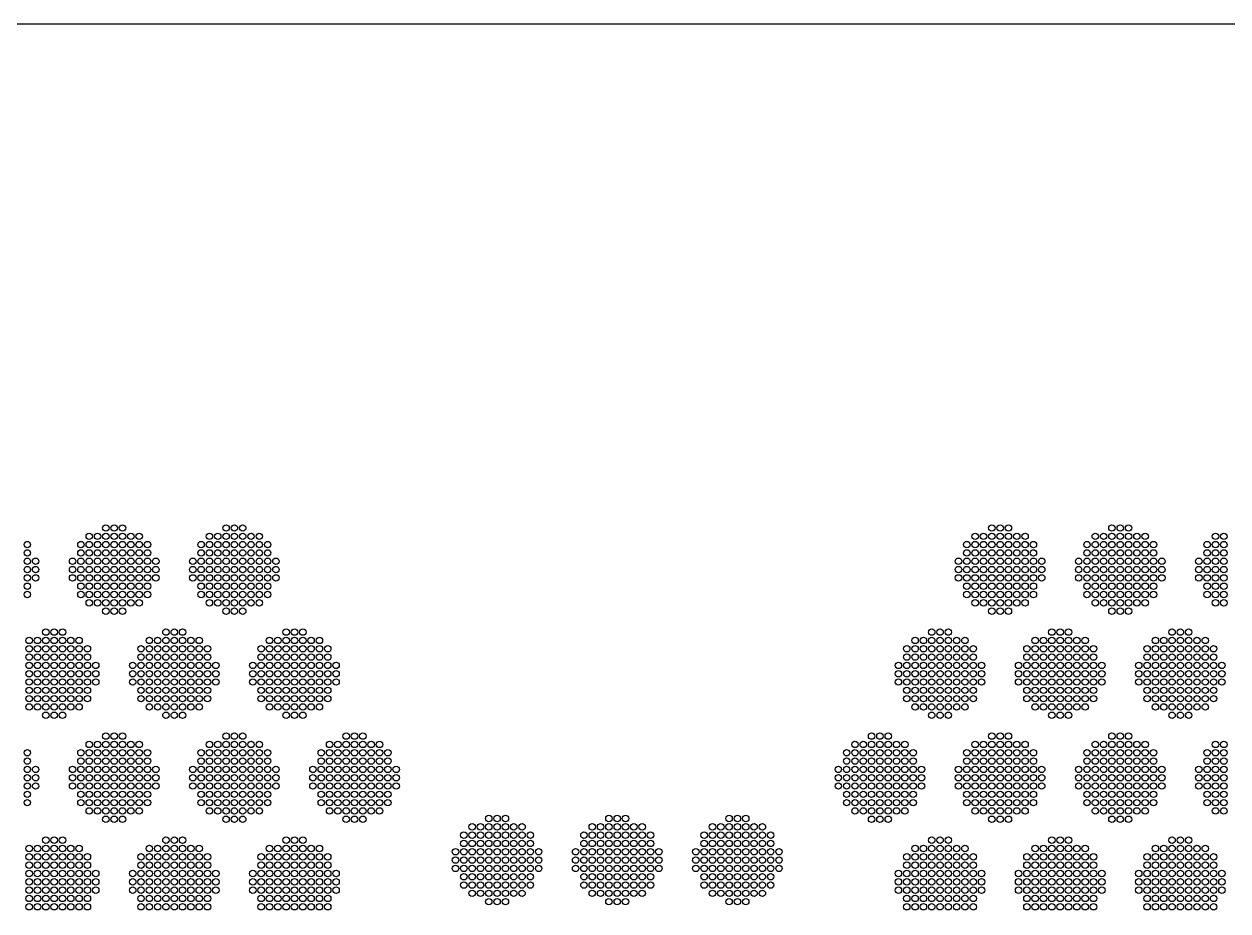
# Model space of a CAD drawing. Extents: x -49 to 54, y -38 to 38.
# Drawn here: x -36.35 to -23.32, y 28.41 to 38 of the extents above; entities that cross this region are included whole.
import ezdxf

# ---------------------------------------------------------------- set-up
doc = ezdxf.new("R2010")
doc.units = 0
doc.layers.add('LOWER_ELECTRODE', color=1, linetype='CONTINUOUS')
doc.layers.add('OUTLINE', color=7, linetype='CONTINUOUS')

msp = doc.modelspace()

# ---------------------------------------------------------------- linework, layer by layer
at = {"layer": 'LOWER_ELECTRODE'}
for centre in [(-35.462, 32.549), (-35.372, 32.549), (-35.282, 32.549), (-34.162, 32.549), (-34.072, 32.549), (-33.982, 32.549), (-25.878, 32.549), (-25.788, 32.549), (-25.698, 32.549), (-24.578, 32.549), (-24.488, 32.549), (-24.398, 32.549), (-35.642, 32.459), (-35.552, 32.459), (-35.462, 32.459), (-35.372, 32.459), (-35.282, 32.459), (-35.192, 32.459), (-35.102, 32.459), (-34.342, 32.459), (-34.252, 32.459), (-34.162, 32.459), (-34.072, 32.459), (-33.982, 32.459), (-33.892, 32.459), (-33.802, 32.459), (-26.058, 32.459), (-25.968, 32.459), (-25.878, 32.459), (-25.788, 32.459), (-25.698, 32.459), (-25.608, 32.459), (-25.518, 32.459), (-24.758, 32.459), (-24.668, 32.459), (-24.578, 32.459), (-24.488, 32.459), (-24.398, 32.459), (-24.308, 32.459), (-24.218, 32.459), (-23.458, 32.459), (-23.368, 32.459), (-36.312, 32.369), (-36.312, 32.279), (-35.732, 32.369), (-35.732, 32.279), (-35.642, 32.369), (-35.642, 32.279), (-35.552, 32.369), (-35.552, 32.279), (-35.462, 32.369), (-35.462, 32.279), (-35.372, 32.369), (-35.372, 32.279), (-35.282, 32.369), (-35.282, 32.279), (-35.192, 32.369), (-35.192, 32.279), (-35.102, 32.369), (-35.102, 32.279), (-35.012, 32.369), (-35.012, 32.279), (-34.432, 32.369), (-34.432, 32.279), (-34.342, 32.369), (-34.342, 32.279), (-34.252, 32.369), (-34.252, 32.279), (-34.162, 32.369), (-34.162, 32.279), (-34.072, 32.369), (-34.072, 32.279), (-33.982, 32.369), (-33.982, 32.279), (-33.892, 32.369), (-33.892, 32.279), (-33.802, 32.369), (-33.802, 32.279), (-33.712, 32.369), (-33.712, 32.279), (-26.148, 32.369), (-26.148, 32.279), (-26.058, 32.369), (-26.058, 32.279), (-25.968, 32.369), (-25.968, 32.279), (-25.878, 32.369), (-25.878, 32.279), (-25.788, 32.369), (-25.788, 32.279), (-25.698, 32.369), (-25.698, 32.279), (-25.608, 32.369), (-25.608, 32.279), (-25.518, 32.369), (-25.518, 32.279), (-25.428, 32.369), (-25.428, 32.279), (-24.848, 32.369), (-24.848, 32.279), (-24.758, 32.369), (-24.758, 32.279), (-24.668, 32.369), (-24.668, 32.279), (-24.578, 32.369), (-24.578, 32.279), (-24.488, 32.369), (-24.488, 32.279), (-24.398, 32.369), (-24.398, 32.279), (-24.308, 32.369), (-24.308, 32.279), (-24.218, 32.369), (-24.218, 32.279), (-24.128, 32.369), (-24.128, 32.279), (-23.548, 32.369), (-23.548, 32.279), (-23.458, 32.369), (-23.458, 32.279), (-23.368, 32.369), (-23.368, 32.279), (-36.312, 32.189), (-36.222, 32.189), (-35.822, 32.189), (-35.732, 32.189), (-35.642, 32.189), (-35.552, 32.189), (-35.462, 32.189), (-35.372, 32.189), (-35.282, 32.189), (-35.192, 32.189), (-35.102, 32.189), (-35.012, 32.189), (-34.922, 32.189), (-34.522, 32.189), (-34.432, 32.189), (-34.342, 32.189), (-34.252, 32.189), (-34.162, 32.189), (-34.072, 32.189), (-33.982, 32.189), (-33.892, 32.189), (-33.802, 32.189), (-33.712, 32.189), (-33.622, 32.189), (-26.238, 32.189), (-26.148, 32.189), (-26.058, 32.189), (-25.968, 32.189), (-25.878, 32.189), (-25.788, 32.189), (-25.698, 32.189), (-25.608, 32.189), (-25.518, 32.189), (-25.428, 32.189), (-25.338, 32.189), (-24.938, 32.189), (-24.848, 32.189), (-24.758, 32.189), (-24.668, 32.189), (-24.578, 32.189), (-24.488, 32.189), (-24.398, 32.189), (-24.308, 32.189), (-24.218, 32.189), (-24.128, 32.189), (-24.038, 32.189), (-23.638, 32.189), (-23.548, 32.189), (-23.458, 32.189), (-23.368, 32.189), (-36.312, 32.099), (-36.312, 32.009), (-36.222, 32.099), (-36.222, 32.009), (-35.822, 32.099), (-35.822, 32.009), (-35.732, 32.099), (-35.732, 32.009), (-35.642, 32.099), (-35.642, 32.009), (-35.552, 32.099), (-35.552, 32.009), (-35.462, 32.099), (-35.462, 32.009), (-35.372, 32.099), (-35.372, 32.009), (-35.282, 32.099), (-35.282, 32.009), (-35.192, 32.099), (-35.192, 32.009), (-35.102, 32.099), (-35.102, 32.009), (-35.012, 32.099), (-35.012, 32.009), (-34.922, 32.099), (-34.922, 32.009), (-34.522, 32.099), (-34.522, 32.009), (-34.432, 32.099), (-34.432, 32.009), (-34.342, 32.099), (-34.342, 32.009), (-34.252, 32.099), (-34.252, 32.009), (-34.162, 32.099), (-34.162, 32.009), (-34.072, 32.099), (-34.072, 32.009), (-33.982, 32.099), (-33.982, 32.009), (-33.892, 32.099), (-33.892, 32.009), (-33.802, 32.099), (-33.802, 32.009), (-33.712, 32.099), (-33.712, 32.009), (-33.622, 32.099), (-33.622, 32.009), (-26.238, 32.099), (-26.238, 32.009), (-26.148, 32.099), (-26.148, 32.009), (-26.058, 32.099), (-26.058, 32.009), (-25.968, 32.099), (-25.968, 32.009), (-25.878, 32.099), (-25.878, 32.009), (-25.788, 32.099), (-25.788, 32.009), (-25.698, 32.099), (-25.698, 32.009), (-25.608, 32.099), (-25.608, 32.009), (-25.518, 32.099), (-25.518, 32.009), (-25.428, 32.099), (-25.428, 32.009), (-25.338, 32.099), (-25.338, 32.009), (-24.938, 32.099), (-24.938, 32.009), (-24.848, 32.099), (-24.848, 32.009), (-24.758, 32.099), (-24.758, 32.009), (-24.668, 32.099), (-24.668, 32.009), (-24.578, 32.099), (-24.578, 32.009), (-24.488, 32.099), (-24.488, 32.009), (-24.398, 32.099), (-24.398, 32.009), (-24.308, 32.099), (-24.308, 32.009), (-24.218, 32.099), (-24.218, 32.009), (-24.128, 32.099), (-24.128, 32.009), (-24.038, 32.099), (-24.038, 32.009), (-23.638, 32.099), (-23.638, 32.009), (-23.548, 32.099), (-23.548, 32.009), (-23.458, 32.099), (-23.458, 32.009), (-23.368, 32.099), (-23.368, 32.009), (-36.312, 31.919), (-35.732, 31.919), (-35.642, 31.919), (-35.552, 31.919), (-35.462, 31.919), (-35.372, 31.919), (-35.282, 31.919), (-35.192, 31.919), (-35.102, 31.919), (-35.012, 31.919), (-34.432, 31.919), (-34.342, 31.919), (-34.252, 31.919), (-34.162, 31.919), (-34.072, 31.919), (-33.982, 31.919), (-33.892, 31.919), (-33.802, 31.919), (-33.712, 31.919), (-26.148, 31.919), (-26.058, 31.919), (-25.968, 31.919), (-25.878, 31.919), (-25.788, 31.919), (-25.698, 31.919), (-25.608, 31.919), (-25.518, 31.919), (-25.428, 31.919), (-24.848, 31.919), (-24.758, 31.919), (-24.668, 31.919), (-24.578, 31.919), (-24.488, 31.919), (-24.398, 31.919), (-24.308, 31.919), (-24.218, 31.919), (-24.128, 31.919), (-23.548, 31.919), (-23.458, 31.919), (-23.368, 31.919), (-36.312, 31.829), (-35.732, 31.829), (-35.642, 31.829), (-35.552, 31.829), (-35.462, 31.829), (-35.372, 31.829), (-35.282, 31.829), (-35.192, 31.829), (-35.102, 31.829), (-35.012, 31.829), (-34.432, 31.829), (-34.342, 31.829), (-34.252, 31.829), (-34.162, 31.829), (-34.072, 31.829), (-33.982, 31.829), (-33.892, 31.829), (-33.802, 31.829), (-33.712, 31.829), (-26.148, 31.829), (-26.058, 31.829), (-25.968, 31.829), (-25.878, 31.829), (-25.788, 31.829), (-25.698, 31.829), (-25.608, 31.829), (-25.518, 31.829), (-25.428, 31.829), (-24.848, 31.829), (-24.758, 31.829), (-24.668, 31.829), (-24.578, 31.829), (-24.488, 31.829), (-24.398, 31.829), (-24.308, 31.829), (-24.218, 31.829), (-24.128, 31.829), (-23.548, 31.829), (-23.458, 31.829), (-23.368, 31.829), (-35.642, 31.739), (-35.552, 31.739), (-35.462, 31.739), (-35.462, 31.649), (-35.372, 31.739), (-35.372, 31.649), (-35.282, 31.739), (-35.282, 31.649), (-35.192, 31.739), (-35.102, 31.739), (-34.342, 31.739), (-34.252, 31.739), (-34.162, 31.739), (-34.162, 31.649), (-34.072, 31.739), (-34.072, 31.649), (-33.982, 31.739), (-33.982, 31.649), (-33.892, 31.739), (-33.802, 31.739), (-26.058, 31.739), (-25.968, 31.739), (-25.878, 31.739), (-25.878, 31.649), (-25.788, 31.739), (-25.788, 31.649), (-25.698, 31.739), (-25.698, 31.649), (-25.608, 31.739), (-25.518, 31.739), (-24.758, 31.739), (-24.668, 31.739), (-24.578, 31.739), (-24.578, 31.649), (-24.488, 31.739), (-24.488, 31.649), (-24.398, 31.739), (-24.398, 31.649), (-24.308, 31.739), (-24.218, 31.739), (-23.458, 31.739), (-23.368, 31.739), (-36.112, 31.423), (-36.022, 31.423), (-35.932, 31.423), (-34.812, 31.423), (-34.722, 31.423), (-34.632, 31.423), (-33.512, 31.423), (-33.422, 31.423), (-33.332, 31.423), (-26.528, 31.423), (-26.438, 31.423), (-26.348, 31.423), (-25.228, 31.423), (-25.138, 31.423), (-25.048, 31.423), (-23.928, 31.423), (-23.838, 31.423), (-23.748, 31.423), (-36.292, 31.333), (-36.292, 31.243), (-36.202, 31.333), (-36.202, 31.243), (-36.112, 31.333), (-36.112, 31.243), (-36.022, 31.333), (-36.022, 31.243), (-35.932, 31.333), (-35.932, 31.243), (-35.842, 31.333), (-35.842, 31.243), (-35.752, 31.333), (-35.752, 31.243), (-35.662, 31.243), (-35.082, 31.243), (-34.992, 31.333), (-34.992, 31.243), (-34.902, 31.333), (-34.902, 31.243), (-34.812, 31.333), (-34.812, 31.243), (-34.722, 31.333), (-34.722, 31.243), (-34.632, 31.333), (-34.632, 31.243), (-34.542, 31.333), (-34.542, 31.243), (-34.452, 31.333), (-34.452, 31.243), (-34.362, 31.243), (-33.782, 31.243), (-33.692, 31.333), (-33.692, 31.243), (-33.602, 31.333), (-33.602, 31.243), (-33.512, 31.333), (-33.512, 31.243), (-33.422, 31.333), (-33.422, 31.243), (-33.332, 31.333), (-33.332, 31.243), (-33.242, 31.333), (-33.242, 31.243), (-33.152, 31.333), (-33.152, 31.243), (-33.062, 31.243), (-26.798, 31.243), (-26.708, 31.333), (-26.708, 31.243), (-26.618, 31.333), (-26.618, 31.243), (-26.528, 31.333), (-26.528, 31.243), (-26.438, 31.333), (-26.438, 31.243), (-26.348, 31.333), (-26.348, 31.243), (-26.258, 31.333), (-26.258, 31.243), (-26.168, 31.333), (-26.168, 31.243), (-26.078, 31.243), (-25.498, 31.243), (-25.408, 31.333), (-25.408, 31.243), (-25.318, 31.333), (-25.318, 31.243), (-25.228, 31.333), (-25.228, 31.243), (-25.138, 31.333), (-25.138, 31.243), (-25.048, 31.333), (-25.048, 31.243), (-24.958, 31.333), (-24.958, 31.243), (-24.868, 31.333), (-24.868, 31.243), (-24.778, 31.243), (-24.198, 31.243), (-24.108, 31.333), (-24.108, 31.243), (-24.018, 31.333), (-24.018, 31.243), (-23.928, 31.333), (-23.928, 31.243), (-23.838, 31.333), (-23.838, 31.243), (-23.748, 31.333), (-23.748, 31.243), (-23.658, 31.333), (-23.658, 31.243), (-23.568, 31.333), (-23.568, 31.243), (-23.478, 31.243), (-36.292, 31.153), (-36.202, 31.153), (-36.112, 31.153), (-36.022, 31.153), (-35.932, 31.153), (-35.842, 31.153), (-35.752, 31.153), (-35.662, 31.153), (-35.082, 31.153), (-34.992, 31.153), (-34.902, 31.153), (-34.812, 31.153), (-34.722, 31.153), (-34.632, 31.153), (-34.542, 31.153), (-34.452, 31.153), (-34.362, 31.153), (-33.782, 31.153), (-33.692, 31.153), (-33.602, 31.153), (-33.512, 31.153), (-33.422, 31.153), (-33.332, 31.153), (-33.242, 31.153), (-33.152, 31.153), (-33.062, 31.153), (-26.798, 31.153), (-26.708, 31.153), (-26.618, 31.153), (-26.528, 31.153), (-26.438, 31.153), (-26.348, 31.153), (-26.258, 31.153), (-26.168, 31.153), (-26.078, 31.153), (-25.498, 31.153), (-25.408, 31.153), (-25.318, 31.153), (-25.228, 31.153), (-25.138, 31.153), (-25.048, 31.153), (-24.958, 31.153), (-24.868, 31.153), (-24.778, 31.153), (-24.198, 31.153), (-24.108, 31.153), (-24.018, 31.153), (-23.928, 31.153), (-23.838, 31.153), (-23.748, 31.153), (-23.658, 31.153), (-23.568, 31.153), (-23.478, 31.153), (-36.292, 31.063), (-36.292, 30.973), (-36.202, 31.063), (-36.202, 30.973), (-36.112, 31.063), (-36.112, 30.973), (-36.022, 31.063), (-36.022, 30.973), (-35.932, 31.063), (-35.932, 30.973), (-35.842, 31.063), (-35.842, 30.973), (-35.752, 31.063), (-35.752, 30.973), (-35.662, 31.063), (-35.662, 30.973), (-35.572, 31.063), (-35.572, 30.973), (-35.172, 31.063), (-35.172, 30.973), (-35.082, 31.063), (-35.082, 30.973), (-34.992, 31.063), (-34.992, 30.973), (-34.902, 31.063), (-34.902, 30.973), (-34.812, 31.063), (-34.812, 30.973), (-34.722, 31.063), (-34.722, 30.973), (-34.632, 31.063), (-34.632, 30.973), (-34.542, 31.063), (-34.542, 30.973), (-34.452, 31.063), (-34.452, 30.973), (-34.362, 31.063), (-34.362, 30.973), (-34.272, 31.063), (-34.272, 30.973), (-33.872, 31.063), (-33.872, 30.973), (-33.782, 31.063), (-33.782, 30.973), (-33.692, 31.063), (-33.692, 30.973), (-33.602, 31.063), (-33.602, 30.973), (-33.512, 31.063), (-33.512, 30.973), (-33.422, 31.063), (-33.422, 30.973), (-33.332, 31.063), (-33.332, 30.973), (-33.242, 31.063), (-33.242, 30.973), (-33.152, 31.063), (-33.152, 30.973), (-33.062, 31.063), (-33.062, 30.973), (-32.972, 31.063), (-32.972, 30.973), (-26.888, 31.063), (-26.888, 30.973), (-26.798, 31.063), (-26.798, 30.973), (-26.708, 31.063), (-26.708, 30.973), (-26.618, 31.063), (-26.618, 30.973), (-26.528, 31.063), (-26.528, 30.973), (-26.438, 31.063), (-26.438, 30.973), (-26.348, 31.063), (-26.348, 30.973), (-26.258, 31.063), (-26.258, 30.973), (-26.168, 31.063), (-26.168, 30.973), (-26.078, 31.063), (-26.078, 30.973), (-25.988, 31.063), (-25.988, 30.973), (-25.588, 31.063), (-25.588, 30.973), (-25.498, 31.063), (-25.498, 30.973), (-25.408, 31.063), (-25.408, 30.973), (-25.318, 31.063), (-25.318, 30.973), (-25.228, 31.063), (-25.228, 30.973), (-25.138, 31.063), (-25.138, 30.973), (-25.048, 31.063), (-25.048, 30.973), (-24.958, 31.063), (-24.958, 30.973), (-24.868, 31.063), (-24.868, 30.973), (-24.778, 31.063), (-24.778, 30.973), (-24.688, 31.063), (-24.688, 30.973), (-24.288, 31.063), (-24.288, 30.973), (-24.198, 31.063), (-24.198, 30.973), (-24.108, 31.063), (-24.108, 30.973), (-24.018, 31.063), (-24.018, 30.973), (-23.928, 31.063), (-23.928, 30.973), (-23.838, 31.063), (-23.838, 30.973), (-23.748, 31.063), (-23.748, 30.973), (-23.658, 31.063), (-23.658, 30.973), (-23.568, 31.063), (-23.568, 30.973), (-23.478, 31.063), (-23.478, 30.973), (-23.388, 31.063), (-23.388, 30.973), (-36.292, 30.883), (-36.202, 30.883), (-36.112, 30.883), (-36.022, 30.883), (-35.932, 30.883), (-35.842, 30.883), (-35.752, 30.883), (-35.662, 30.883), (-35.572, 30.883), (-35.172, 30.883), (-35.082, 30.883), (-34.992, 30.883), (-34.902, 30.883), (-34.812, 30.883), (-34.722, 30.883), (-34.632, 30.883), (-34.542, 30.883), (-34.452, 30.883), (-34.362, 30.883), (-34.272, 30.883), (-33.872, 30.883), (-33.782, 30.883), (-33.692, 30.883), (-33.602, 30.883), (-33.512, 30.883), (-33.422, 30.883), (-33.332, 30.883), (-33.242, 30.883), (-33.152, 30.883), (-33.062, 30.883), (-32.972, 30.883), (-26.888, 30.883), (-26.798, 30.883), (-26.708, 30.883), (-26.618, 30.883), (-26.528, 30.883), (-26.438, 30.883), (-26.348, 30.883), (-26.258, 30.883), (-26.168, 30.883), (-26.078, 30.883), (-25.988, 30.883), (-25.588, 30.883), (-25.498, 30.883), (-25.408, 30.883), (-25.318, 30.883), (-25.228, 30.883), (-25.138, 30.883), (-25.048, 30.883), (-24.958, 30.883), (-24.868, 30.883), (-24.778, 30.883), (-24.688, 30.883), (-24.288, 30.883), (-24.198, 30.883), (-24.108, 30.883), (-24.018, 30.883), (-23.928, 30.883), (-23.838, 30.883), (-23.748, 30.883), (-23.658, 30.883), (-23.568, 30.883), (-23.478, 30.883), (-23.388, 30.883), (-36.292, 30.793), (-36.292, 30.703), (-36.202, 30.793), (-36.202, 30.703), (-36.112, 30.793), (-36.112, 30.703), (-36.022, 30.793), (-36.022, 30.703), (-35.932, 30.793), (-35.932, 30.703), (-35.842, 30.793), (-35.842, 30.703), (-35.752, 30.793), (-35.752, 30.703), (-35.662, 30.793), (-35.662, 30.703), (-35.082, 30.793), (-35.082, 30.703), (-34.992, 30.793), (-34.992, 30.703), (-34.902, 30.793), (-34.902, 30.703), (-34.812, 30.793), (-34.812, 30.703), (-34.722, 30.793), (-34.722, 30.703), (-34.632, 30.793), (-34.632, 30.703), (-34.542, 30.793), (-34.542, 30.703), (-34.452, 30.793), (-34.452, 30.703), (-34.362, 30.793), (-34.362, 30.703), (-33.782, 30.793), (-33.782, 30.703), (-33.692, 30.793), (-33.692, 30.703), (-33.602, 30.793), (-33.602, 30.703), (-33.512, 30.793), (-33.512, 30.703), (-33.422, 30.793), (-33.422, 30.703), (-33.332, 30.793), (-33.332, 30.703), (-33.242, 30.793), (-33.242, 30.703), (-33.152, 30.793), (-33.152, 30.703), (-33.062, 30.793), (-33.062, 30.703), (-26.798, 30.793), (-26.798, 30.703), (-26.708, 30.793), (-26.708, 30.703), (-26.618, 30.793), (-26.618, 30.703), (-26.528, 30.793), (-26.528, 30.703), (-26.438, 30.793), (-26.438, 30.703), (-26.348, 30.793), (-26.348, 30.703), (-26.258, 30.793), (-26.258, 30.703), (-26.168, 30.793), (-26.168, 30.703), (-26.078, 30.793), (-26.078, 30.703), (-25.498, 30.793), (-25.498, 30.703), (-25.408, 30.793), (-25.408, 30.703), (-25.318, 30.793), (-25.318, 30.703), (-25.228, 30.793), (-25.228, 30.703), (-25.138, 30.793), (-25.138, 30.703), (-25.048, 30.793), (-25.048, 30.703), (-24.958, 30.793), (-24.958, 30.703), (-24.868, 30.793), (-24.868, 30.703), (-24.778, 30.793), (-24.778, 30.703), (-24.198, 30.793), (-24.198, 30.703), (-24.108, 30.793), (-24.108, 30.703), (-24.018, 30.793), (-24.018, 30.703), (-23.928, 30.793), (-23.928, 30.703), (-23.838, 30.793), (-23.838, 30.703), (-23.748, 30.793), (-23.748, 30.703), (-23.658, 30.793), (-23.658, 30.703), (-23.568, 30.793), (-23.568, 30.703), (-23.478, 30.793), (-23.478, 30.703), (-36.292, 30.613), (-36.202, 30.613), (-36.112, 30.613), (-36.022, 30.613), (-35.932, 30.613), (-35.842, 30.613), (-35.752, 30.613), (-34.992, 30.613), (-34.902, 30.613), (-34.812, 30.613), (-34.722, 30.613), (-34.632, 30.613), (-34.542, 30.613), (-34.452, 30.613), (-33.692, 30.613), (-33.602, 30.613), (-33.512, 30.613), (-33.422, 30.613), (-33.332, 30.613), (-33.242, 30.613), (-33.152, 30.613), (-26.708, 30.613), (-26.618, 30.613), (-26.528, 30.613), (-26.438, 30.613), (-26.348, 30.613), (-26.258, 30.613), (-26.168, 30.613), (-25.408, 30.613), (-25.318, 30.613), (-25.228, 30.613), (-25.138, 30.613), (-25.048, 30.613), (-24.958, 30.613), (-24.868, 30.613), (-24.108, 30.613), (-24.018, 30.613), (-23.928, 30.613), (-23.838, 30.613), (-23.748, 30.613), (-23.658, 30.613), (-23.568, 30.613), (-36.112, 30.523), (-36.022, 30.523), (-35.932, 30.523), (-34.812, 30.523), (-34.722, 30.523), (-34.632, 30.523), (-33.512, 30.523), (-33.422, 30.523), (-33.332, 30.523), (-26.528, 30.523), (-26.438, 30.523), (-26.348, 30.523), (-25.228, 30.523), (-25.138, 30.523), (-25.048, 30.523), (-23.928, 30.523), (-23.838, 30.523), (-23.748, 30.523), (-35.642, 30.208), (-35.552, 30.208), (-35.462, 30.298), (-35.462, 30.208), (-35.372, 30.298), (-35.372, 30.208), (-35.282, 30.298), (-35.282, 30.208), (-35.192, 30.208), (-35.102, 30.208), (-34.342, 30.208), (-34.252, 30.208), (-34.162, 30.298), (-34.162, 30.208), (-34.072, 30.298), (-34.072, 30.208), (-33.982, 30.298), (-33.982, 30.208), (-33.892, 30.208), (-33.802, 30.208), (-33.042, 30.208), (-32.952, 30.208), (-32.862, 30.298), (-32.862, 30.208), (-32.772, 30.298), (-32.772, 30.208), (-32.682, 30.298), (-32.682, 30.208), (-32.592, 30.208), (-32.502, 30.208), (-27.358, 30.208), (-27.268, 30.208), (-27.178, 30.298), (-27.178, 30.208), (-27.088, 30.298), (-27.088, 30.208), (-26.998, 30.298), (-26.998, 30.208), (-26.908, 30.208), (-26.818, 30.208), (-26.058, 30.208), (-25.968, 30.208), (-25.878, 30.298), (-25.878, 30.208), (-25.788, 30.298), (-25.788, 30.208), (-25.698, 30.298), (-25.698, 30.208), (-25.608, 30.208), (-25.518, 30.208), (-24.758, 30.208), (-24.668, 30.208), (-24.578, 30.298), (-24.578, 30.208), (-24.488, 30.298), (-24.488, 30.208), (-24.398, 30.298), (-24.398, 30.208), (-24.308, 30.208), (-24.218, 30.208), (-23.458, 30.208), (-23.368, 30.208), (-36.312, 30.118), (-35.732, 30.118), (-35.642, 30.118), (-35.552, 30.118), (-35.462, 30.118), (-35.372, 30.118), (-35.282, 30.118), (-35.192, 30.118), (-35.102, 30.118), (-35.012, 30.118), (-34.432, 30.118), (-34.342, 30.118), (-34.252, 30.118), (-34.162, 30.118), (-34.072, 30.118), (-33.982, 30.118), (-33.892, 30.118), (-33.802, 30.118), (-33.712, 30.118), (-33.132, 30.118), (-33.042, 30.118), (-32.952, 30.118), (-32.862, 30.118), (-32.772, 30.118), (-32.682, 30.118), (-32.592, 30.118), (-32.502, 30.118), (-32.412, 30.118), (-27.448, 30.118), (-27.358, 30.118), (-27.268, 30.118), (-27.178, 30.118), (-27.088, 30.118), (-26.998, 30.118), (-26.908, 30.118), (-26.818, 30.118), (-26.728, 30.118), (-26.148, 30.118), (-26.058, 30.118), (-25.968, 30.118), (-25.878, 30.118), (-25.788, 30.118), (-25.698, 30.118), (-25.608, 30.118), (-25.518, 30.118), (-25.428, 30.118), (-24.848, 30.118), (-24.758, 30.118), (-24.668, 30.118), (-24.578, 30.118), (-24.488, 30.118), (-24.398, 30.118), (-24.308, 30.118), (-24.218, 30.118), (-24.128, 30.118), (-23.548, 30.118), (-23.458, 30.118), (-23.368, 30.118), (-36.312, 30.028), (-36.312, 29.938), (-36.222, 29.938), (-35.822, 29.938), (-35.732, 30.028), (-35.732, 29.938), (-35.642, 30.028), (-35.642, 29.938), (-35.552, 30.028), (-35.552, 29.938), (-35.462, 30.028), (-35.462, 29.938), (-35.372, 30.028), (-35.372, 29.938), (-35.282, 30.028), (-35.282, 29.938), (-35.192, 30.028), (-35.192, 29.938), (-35.102, 30.028), (-35.102, 29.938), (-35.012, 30.028), (-35.012, 29.938), (-34.922, 29.938), (-34.522, 29.938), (-34.432, 30.028), (-34.432, 29.938), (-34.342, 30.028), (-34.342, 29.938), (-34.252, 30.028), (-34.252, 29.938), (-34.162, 30.028), (-34.162, 29.938), (-34.072, 30.028), (-34.072, 29.938), (-33.982, 30.028), (-33.982, 29.938), (-33.892, 30.028), (-33.892, 29.938), (-33.802, 30.028), (-33.802, 29.938), (-33.712, 30.028), (-33.712, 29.938), (-33.622, 29.938), (-33.222, 29.938), (-33.132, 30.028), (-33.132, 29.938), (-33.042, 30.028), (-33.042, 29.938), (-32.952, 30.028), (-32.952, 29.938), (-32.862, 30.028), (-32.862, 29.938), (-32.772, 30.028), (-32.772, 29.938), (-32.682, 30.028), (-32.682, 29.938), (-32.592, 30.028), (-32.592, 29.938), (-32.502, 30.028), (-32.502, 29.938), (-32.412, 30.028), (-32.412, 29.938), (-32.322, 29.938), (-27.538, 29.938), (-27.448, 30.028), (-27.448, 29.938), (-27.358, 30.028), (-27.358, 29.938), (-27.268, 30.028), (-27.268, 29.938), (-27.178, 30.028), (-27.178, 29.938), (-27.088, 30.028), (-27.088, 29.938), (-26.998, 30.028), (-26.998, 29.938), (-26.908, 30.028), (-26.908, 29.938), (-26.818, 30.028), (-26.818, 29.938), (-26.728, 30.028), (-26.728, 29.938), (-26.638, 29.938), (-26.238, 29.938), (-26.148, 30.028), (-26.148, 29.938), (-26.058, 30.028), (-26.058, 29.938), (-25.968, 30.028), (-25.968, 29.938), (-25.878, 30.028), (-25.878, 29.938), (-25.788, 30.028), (-25.788, 29.938), (-25.698, 30.028), (-25.698, 29.938), (-25.608, 30.028), (-25.608, 29.938), (-25.518, 30.028), (-25.518, 29.938), (-25.428, 30.028), (-25.428, 29.938), (-25.338, 29.938), (-24.938, 29.938), (-24.848, 30.028), (-24.848, 29.938), (-24.758, 30.028), (-24.758, 29.938), (-24.668, 30.028), (-24.668, 29.938), (-24.578, 30.028), (-24.578, 29.938), (-24.488, 30.028), (-24.488, 29.938), (-24.398, 30.028), (-24.398, 29.938), (-24.308, 30.028), (-24.308, 29.938), (-24.218, 30.028), (-24.218, 29.938), (-24.128, 30.028), (-24.128, 29.938), (-24.038, 29.938), (-23.638, 29.938), (-23.548, 30.028), (-23.548, 29.938), (-23.458, 30.028), (-23.458, 29.938), (-23.368, 30.028), (-23.368, 29.938), (-36.312, 29.848), (-36.222, 29.848), (-35.822, 29.848), (-35.732, 29.848), (-35.642, 29.848), (-35.552, 29.848), (-35.462, 29.848), (-35.372, 29.848), (-35.282, 29.848), (-35.192, 29.848), (-35.102, 29.848), (-35.012, 29.848), (-34.922, 29.848), (-34.522, 29.848), (-34.432, 29.848), (-34.342, 29.848), (-34.252, 29.848), (-34.162, 29.848), (-34.072, 29.848), (-33.982, 29.848), (-33.892, 29.848), (-33.802, 29.848), (-33.712, 29.848), (-33.622, 29.848), (-33.222, 29.848), (-33.132, 29.848), (-33.042, 29.848), (-32.952, 29.848), (-32.862, 29.848), (-32.772, 29.848), (-32.682, 29.848), (-32.592, 29.848), (-32.502, 29.848), (-32.412, 29.848), (-32.322, 29.848), (-27.538, 29.848), (-27.448, 29.848), (-27.358, 29.848), (-27.268, 29.848), (-27.178, 29.848), (-27.088, 29.848), (-26.998, 29.848), (-26.908, 29.848), (-26.818, 29.848), (-26.728, 29.848), (-26.638, 29.848), (-26.238, 29.848), (-26.148, 29.848), (-26.058, 29.848), (-25.968, 29.848), (-25.878, 29.848), (-25.788, 29.848), (-25.698, 29.848), (-25.608, 29.848), (-25.518, 29.848), (-25.428, 29.848), (-25.338, 29.848), (-24.938, 29.848), (-24.848, 29.848), (-24.758, 29.848), (-24.668, 29.848), (-24.578, 29.848), (-24.488, 29.848), (-24.398, 29.848), (-24.308, 29.848), (-24.218, 29.848), (-24.128, 29.848), (-24.038, 29.848), (-23.638, 29.848), (-23.548, 29.848), (-23.458, 29.848), (-23.368, 29.848), (-36.312, 29.758), (-36.312, 29.668), (-36.222, 29.758), (-35.822, 29.758), (-35.732, 29.758), (-35.732, 29.668), (-35.642, 29.758), (-35.642, 29.668), (-35.552, 29.758), (-35.552, 29.668), (-35.462, 29.758), (-35.462, 29.668), (-35.372, 29.758), (-35.372, 29.668), (-35.282, 29.758), (-35.282, 29.668), (-35.192, 29.758), (-35.192, 29.668), (-35.102, 29.758), (-35.102, 29.668), (-35.012, 29.758), (-35.012, 29.668), (-34.922, 29.758), (-34.522, 29.758), (-34.432, 29.758), (-34.432, 29.668), (-34.342, 29.758), (-34.342, 29.668), (-34.252, 29.758), (-34.252, 29.668), (-34.162, 29.758), (-34.162, 29.668), (-34.072, 29.758), (-34.072, 29.668), (-33.982, 29.758), (-33.982, 29.668), (-33.892, 29.758), (-33.892, 29.668), (-33.802, 29.758), (-33.802, 29.668), (-33.712, 29.758), (-33.712, 29.668), (-33.622, 29.758), (-33.222, 29.758), (-33.132, 29.758), (-33.132, 29.668), (-33.042, 29.758), (-33.042, 29.668), (-32.952, 29.758), (-32.952, 29.668), (-32.862, 29.758), (-32.862, 29.668), (-32.772, 29.758), (-32.772, 29.668), (-32.682, 29.758), (-32.682, 29.668), (-32.592, 29.758), (-32.592, 29.668), (-32.502, 29.758), (-32.502, 29.668), (-32.412, 29.758), (-32.412, 29.668), (-32.322, 29.758), (-27.538, 29.758), (-27.448, 29.758), (-27.448, 29.668), (-27.358, 29.758), (-27.358, 29.668), (-27.268, 29.758), (-27.268, 29.668), (-27.178, 29.758), (-27.178, 29.668), (-27.088, 29.758), (-27.088, 29.668), (-26.998, 29.758), (-26.998, 29.668), (-26.908, 29.758), (-26.908, 29.668), (-26.818, 29.758), (-26.818, 29.668), (-26.728, 29.758), (-26.728, 29.668), (-26.638, 29.758), (-26.238, 29.758), (-26.148, 29.758), (-26.148, 29.668), (-26.058, 29.758), (-26.058, 29.668), (-25.968, 29.758), (-25.968, 29.668), (-25.878, 29.758), (-25.878, 29.668), (-25.788, 29.758), (-25.788, 29.668), (-25.698, 29.758), (-25.698, 29.668), (-25.608, 29.758), (-25.608, 29.668), (-25.518, 29.758), (-25.518, 29.668), (-25.428, 29.758), (-25.428, 29.668), (-25.338, 29.758), (-24.938, 29.758), (-24.848, 29.758), (-24.848, 29.668), (-24.758, 29.758), (-24.758, 29.668), (-24.668, 29.758), (-24.668, 29.668), (-24.578, 29.758), (-24.578, 29.668), (-24.488, 29.758), (-24.488, 29.668), (-24.398, 29.758), (-24.398, 29.668), (-24.308, 29.758), (-24.308, 29.668), (-24.218, 29.758), (-24.218, 29.668), (-24.128, 29.758), (-24.128, 29.668), (-24.038, 29.758), (-23.638, 29.758), (-23.548, 29.758), (-23.548, 29.668), (-23.458, 29.758), (-23.458, 29.668), (-23.368, 29.758), (-23.368, 29.668), (-36.312, 29.578), (-35.732, 29.578), (-35.642, 29.578), (-35.552, 29.578), (-35.462, 29.578), (-35.372, 29.578), (-35.282, 29.578), (-35.192, 29.578), (-35.102, 29.578), (-35.012, 29.578), (-34.432, 29.578), (-34.342, 29.578), (-34.252, 29.578), (-34.162, 29.578), (-34.072, 29.578), (-33.982, 29.578), (-33.892, 29.578), (-33.802, 29.578), (-33.712, 29.578), (-33.132, 29.578), (-33.042, 29.578), (-32.952, 29.578), (-32.862, 29.578), (-32.772, 29.578), (-32.682, 29.578), (-32.592, 29.578), (-32.502, 29.578), (-32.412, 29.578), (-27.448, 29.578), (-27.358, 29.578), (-27.268, 29.578), (-27.178, 29.578), (-27.088, 29.578), (-26.998, 29.578), (-26.908, 29.578), (-26.818, 29.578), (-26.728, 29.578), (-26.148, 29.578), (-26.058, 29.578), (-25.968, 29.578), (-25.878, 29.578), (-25.788, 29.578), (-25.698, 29.578), (-25.608, 29.578), (-25.518, 29.578), (-25.428, 29.578), (-24.848, 29.578), (-24.758, 29.578), (-24.668, 29.578), (-24.578, 29.578), (-24.488, 29.578), (-24.398, 29.578), (-24.308, 29.578), (-24.218, 29.578), (-24.128, 29.578), (-23.548, 29.578), (-23.458, 29.578), (-23.368, 29.578), (-35.642, 29.488), (-35.552, 29.488), (-35.462, 29.488), (-35.372, 29.488), (-35.282, 29.488), (-35.192, 29.488), (-35.102, 29.488), (-34.342, 29.488), (-34.252, 29.488), (-34.162, 29.488), (-34.072, 29.488), (-33.982, 29.488), (-33.892, 29.488), (-33.802, 29.488), (-33.042, 29.488), (-32.952, 29.488), (-32.862, 29.488), (-32.772, 29.488), (-32.682, 29.488), (-32.592, 29.488), (-32.502, 29.488), (-31.32, 29.407), (-31.23, 29.407), (-31.14, 29.407), (-30.02, 29.407), (-29.93, 29.407), (-29.84, 29.407), (-28.72, 29.407), (-28.63, 29.407), (-28.54, 29.407), (-27.358, 29.488), (-27.268, 29.488), (-27.178, 29.488), (-27.088, 29.488), (-26.998, 29.488), (-26.908, 29.488), (-26.818, 29.488), (-26.058, 29.488), (-25.968, 29.488), (-25.878, 29.488), (-25.788, 29.488), (-25.698, 29.488), (-25.608, 29.488), (-25.518, 29.488), (-24.758, 29.488), (-24.668, 29.488), (-24.578, 29.488), (-24.488, 29.488), (-24.398, 29.488), (-24.308, 29.488), (-24.218, 29.488), (-23.458, 29.488), (-23.368, 29.488), (-35.462, 29.398), (-35.372, 29.398), (-35.282, 29.398), (-34.162, 29.398), (-34.072, 29.398), (-33.982, 29.398), (-32.862, 29.398), (-32.772, 29.398), (-32.682, 29.398), (-31.5, 29.317), (-31.41, 29.317), (-31.32, 29.317), (-31.23, 29.317), (-31.14, 29.317), (-31.05, 29.317), (-30.96, 29.317), (-30.2, 29.317), (-30.11, 29.317), (-30.02, 29.317), (-29.93, 29.317), (-29.84, 29.317), (-29.75, 29.317), (-29.66, 29.317), (-28.9, 29.317), (-28.81, 29.317), (-28.72, 29.317), (-28.63, 29.317), (-28.54, 29.317), (-28.45, 29.317), (-28.36, 29.317), (-27.178, 29.398), (-27.088, 29.398), (-26.998, 29.398), (-25.878, 29.398), (-25.788, 29.398), (-25.698, 29.398), (-24.578, 29.398), (-24.488, 29.398), (-24.398, 29.398), (-36.112, 29.172), (-36.022, 29.172), (-35.932, 29.172), (-34.812, 29.172), (-34.722, 29.172), (-34.632, 29.172), (-33.512, 29.172), (-33.422, 29.172), (-33.332, 29.172), (-31.59, 29.227), (-31.5, 29.227), (-31.41, 29.227), (-31.32, 29.227), (-31.23, 29.227), (-31.14, 29.227), (-31.05, 29.227), (-30.96, 29.227), (-30.87, 29.227), (-30.29, 29.227), (-30.2, 29.227), (-30.11, 29.227), (-30.02, 29.227), (-29.93, 29.227), (-29.84, 29.227), (-29.75, 29.227), (-29.66, 29.227), (-29.57, 29.227), (-28.99, 29.227), (-28.9, 29.227), (-28.81, 29.227), (-28.72, 29.227), (-28.63, 29.227), (-28.54, 29.227), (-28.45, 29.227), (-28.36, 29.227), (-28.27, 29.227), (-26.528, 29.172), (-26.438, 29.172), (-26.348, 29.172), (-25.228, 29.172), (-25.138, 29.172), (-25.048, 29.172), (-23.928, 29.172), (-23.838, 29.172), (-23.748, 29.172), (-36.292, 29.082), (-36.202, 29.082), (-36.112, 29.082), (-36.022, 29.082), (-35.932, 29.082), (-35.842, 29.082), (-35.752, 29.082), (-34.992, 29.082), (-34.902, 29.082), (-34.812, 29.082), (-34.722, 29.082), (-34.632, 29.082), (-34.542, 29.082), (-34.452, 29.082), (-33.692, 29.082), (-33.602, 29.082), (-33.512, 29.082), (-33.422, 29.082), (-33.332, 29.082), (-33.242, 29.082), (-33.152, 29.082), (-31.68, 29.047), (-31.59, 29.137), (-31.59, 29.047), (-31.5, 29.137), (-31.5, 29.047), (-31.41, 29.137), (-31.41, 29.047), (-31.32, 29.137), (-31.32, 29.047), (-31.23, 29.137), (-31.23, 29.047), (-31.14, 29.137), (-31.14, 29.047), (-31.05, 29.137), (-31.05, 29.047), (-30.96, 29.137), (-30.96, 29.047), (-30.87, 29.137), (-30.87, 29.047), (-30.78, 29.047), (-30.38, 29.047), (-30.29, 29.137), (-30.29, 29.047), (-30.2, 29.137), (-30.2, 29.047), (-30.11, 29.137), (-30.11, 29.047), (-30.02, 29.137), (-30.02, 29.047), (-29.93, 29.137), (-29.93, 29.047), (-29.84, 29.137), (-29.84, 29.047), (-29.75, 29.137), (-29.75, 29.047), (-29.66, 29.137), (-29.66, 29.047), (-29.57, 29.137), (-29.57, 29.047), (-29.48, 29.047), (-29.08, 29.047), (-28.99, 29.137), (-28.99, 29.047), (-28.9, 29.137), (-28.9, 29.047), (-28.81, 29.137), (-28.81, 29.047), (-28.72, 29.137), (-28.72, 29.047), (-28.63, 29.137), (-28.63, 29.047), (-28.54, 29.137), (-28.54, 29.047), (-28.45, 29.137), (-28.45, 29.047), (-28.36, 29.137), (-28.36, 29.047), (-28.27, 29.137), (-28.27, 29.047), (-28.18, 29.047), (-26.708, 29.082), (-26.618, 29.082), (-26.528, 29.082), (-26.438, 29.082), (-26.348, 29.082), (-26.258, 29.082), (-26.168, 29.082), (-25.408, 29.082), (-25.318, 29.082), (-25.228, 29.082), (-25.138, 29.082), (-25.048, 29.082), (-24.958, 29.082), (-24.868, 29.082), (-24.108, 29.082), (-24.018, 29.082), (-23.928, 29.082), (-23.838, 29.082), (-23.748, 29.082), (-23.658, 29.082), (-23.568, 29.082), (-36.292, 28.992), (-36.292, 28.902), (-36.202, 28.992), (-36.202, 28.902), (-36.112, 28.992), (-36.112, 28.902), (-36.022, 28.992), (-36.022, 28.902), (-35.932, 28.992), (-35.932, 28.902), (-35.842, 28.992), (-35.842, 28.902), (-35.752, 28.992), (-35.752, 28.902), (-35.662, 28.992), (-35.662, 28.902), (-35.082, 28.992), (-35.082, 28.902), (-34.992, 28.992), (-34.992, 28.902), (-34.902, 28.992), (-34.902, 28.902), (-34.812, 28.992), (-34.812, 28.902), (-34.722, 28.992), (-34.722, 28.902), (-34.632, 28.992), (-34.632, 28.902), (-34.542, 28.992), (-34.542, 28.902), (-34.452, 28.992), (-34.452, 28.902), (-34.362, 28.992), (-34.362, 28.902), (-33.782, 28.992), (-33.782, 28.902), (-33.692, 28.992), (-33.692, 28.902), (-33.602, 28.992), (-33.602, 28.902), (-33.512, 28.992), (-33.512, 28.902), (-33.422, 28.992), (-33.422, 28.902), (-33.332, 28.992), (-33.332, 28.902), (-33.242, 28.992), (-33.242, 28.902), (-33.152, 28.992), (-33.152, 28.902), (-33.062, 28.992), (-33.062, 28.902), (-31.68, 28.957), (-31.59, 28.957), (-31.5, 28.957), (-31.41, 28.957), (-31.32, 28.957), (-31.23, 28.957), (-31.14, 28.957), (-31.05, 28.957), (-30.96, 28.957), (-30.87, 28.957), (-30.78, 28.957), (-30.38, 28.957), (-30.29, 28.957), (-30.2, 28.957), (-30.11, 28.957), (-30.02, 28.957), (-29.93, 28.957), (-29.84, 28.957), (-29.75, 28.957), (-29.66, 28.957), (-29.57, 28.957), (-29.48, 28.957), (-29.08, 28.957), (-28.99, 28.957), (-28.9, 28.957), (-28.81, 28.957), (-28.72, 28.957), (-28.63, 28.957), (-28.54, 28.957), (-28.45, 28.957), (-28.36, 28.957), (-28.27, 28.957), (-28.18, 28.957), (-26.798, 28.992), (-26.798, 28.902), (-26.708, 28.992), (-26.708, 28.902), (-26.618, 28.992), (-26.618, 28.902), (-26.528, 28.992), (-26.528, 28.902), (-26.438, 28.992), (-26.438, 28.902), (-26.348, 28.992), (-26.348, 28.902), (-26.258, 28.992), (-26.258, 28.902), (-26.168, 28.992), (-26.168, 28.902), (-26.078, 28.992), (-26.078, 28.902), (-25.498, 28.992), (-25.498, 28.902), (-25.408, 28.992), (-25.408, 28.902), (-25.318, 28.992), (-25.318, 28.902), (-25.228, 28.992), (-25.228, 28.902), (-25.138, 28.992), (-25.138, 28.902), (-25.048, 28.992), (-25.048, 28.902), (-24.958, 28.992), (-24.958, 28.902), (-24.868, 28.992), (-24.868, 28.902), (-24.778, 28.992), (-24.778, 28.902), (-24.198, 28.992), (-24.198, 28.902), (-24.108, 28.992), (-24.108, 28.902), (-24.018, 28.992), (-24.018, 28.902), (-23.928, 28.992), (-23.928, 28.902), (-23.838, 28.992), (-23.838, 28.902), (-23.748, 28.992), (-23.748, 28.902), (-23.658, 28.992), (-23.658, 28.902), (-23.568, 28.992), (-23.568, 28.902), (-23.478, 28.992), (-23.478, 28.902), (-36.292, 28.812), (-36.202, 28.812), (-36.112, 28.812), (-36.022, 28.812), (-35.932, 28.812), (-35.842, 28.812), (-35.752, 28.812), (-35.662, 28.812), (-35.572, 28.812), (-35.172, 28.812), (-35.082, 28.812), (-34.992, 28.812), (-34.902, 28.812), (-34.812, 28.812), (-34.722, 28.812), (-34.632, 28.812), (-34.542, 28.812), (-34.452, 28.812), (-34.362, 28.812), (-34.272, 28.812), (-33.872, 28.812), (-33.782, 28.812), (-33.692, 28.812), (-33.602, 28.812), (-33.512, 28.812), (-33.422, 28.812), (-33.332, 28.812), (-33.242, 28.812), (-33.152, 28.812), (-33.062, 28.812), (-32.972, 28.812), (-31.68, 28.867), (-31.59, 28.867), (-31.59, 28.777), (-31.5, 28.867), (-31.5, 28.777), (-31.41, 28.867), (-31.41, 28.777), (-31.32, 28.867), (-31.32, 28.777), (-31.23, 28.867), (-31.23, 28.777), (-31.14, 28.867), (-31.14, 28.777), (-31.05, 28.867), (-31.05, 28.777), (-30.96, 28.867), (-30.96, 28.777), (-30.87, 28.867), (-30.87, 28.777), (-30.78, 28.867), (-30.38, 28.867), (-30.29, 28.867), (-30.29, 28.777), (-30.2, 28.867), (-30.2, 28.777), (-30.11, 28.867), (-30.11, 28.777), (-30.02, 28.867), (-30.02, 28.777), (-29.93, 28.867), (-29.93, 28.777), (-29.84, 28.867), (-29.84, 28.777), (-29.75, 28.867), (-29.75, 28.777), (-29.66, 28.867), (-29.66, 28.777), (-29.57, 28.867), (-29.57, 28.777), (-29.48, 28.867), (-29.08, 28.867), (-28.99, 28.867), (-28.99, 28.777), (-28.9, 28.867), (-28.9, 28.777), (-28.81, 28.867), (-28.81, 28.777), (-28.72, 28.867), (-28.72, 28.777), (-28.63, 28.867), (-28.63, 28.777), (-28.54, 28.867), (-28.54, 28.777), (-28.45, 28.867), (-28.45, 28.777), (-28.36, 28.867), (-28.36, 28.777), (-28.27, 28.867), (-28.27, 28.777), (-28.18, 28.867), (-26.888, 28.812), (-26.798, 28.812), (-26.708, 28.812), (-26.618, 28.812), (-26.528, 28.812), (-26.438, 28.812), (-26.348, 28.812), (-26.258, 28.812), (-26.168, 28.812), (-26.078, 28.812), (-25.988, 28.812), (-25.588, 28.812), (-25.498, 28.812), (-25.408, 28.812), (-25.318, 28.812), (-25.228, 28.812), (-25.138, 28.812), (-25.048, 28.812), (-24.958, 28.812), (-24.868, 28.812), (-24.778, 28.812), (-24.688, 28.812), (-24.288, 28.812), (-24.198, 28.812), (-24.108, 28.812), (-24.018, 28.812), (-23.928, 28.812), (-23.838, 28.812), (-23.748, 28.812), (-23.658, 28.812), (-23.568, 28.812), (-23.478, 28.812), (-23.388, 28.812), (-36.292, 28.722), (-36.292, 28.632), (-36.202, 28.722), (-36.202, 28.632), (-36.112, 28.722), (-36.112, 28.632), (-36.022, 28.722), (-36.022, 28.632), (-35.932, 28.722), (-35.932, 28.632), (-35.842, 28.722), (-35.842, 28.632), (-35.752, 28.722), (-35.752, 28.632), (-35.662, 28.722), (-35.662, 28.632), (-35.572, 28.722), (-35.572, 28.632), (-35.172, 28.722), (-35.172, 28.632), (-35.082, 28.722), (-35.082, 28.632), (-34.992, 28.722), (-34.992, 28.632), (-34.902, 28.722), (-34.902, 28.632), (-34.812, 28.722), (-34.812, 28.632), (-34.722, 28.722), (-34.722, 28.632), (-34.632, 28.722), (-34.632, 28.632), (-34.542, 28.722), (-34.542, 28.632), (-34.452, 28.722), (-34.452, 28.632), (-34.362, 28.722), (-34.362, 28.632), (-34.272, 28.722), (-34.272, 28.632), (-33.872, 28.722), (-33.872, 28.632), (-33.782, 28.722), (-33.782, 28.632), (-33.692, 28.722), (-33.692, 28.632), (-33.602, 28.722), (-33.602, 28.632), (-33.512, 28.722), (-33.512, 28.632), (-33.422, 28.722), (-33.422, 28.632), (-33.332, 28.722), (-33.332, 28.632), (-33.242, 28.722), (-33.242, 28.632), (-33.152, 28.722), (-33.152, 28.632), (-33.062, 28.722), (-33.062, 28.632), (-32.972, 28.722), (-32.972, 28.632), (-31.59, 28.687), (-31.5, 28.687), (-31.41, 28.687), (-31.32, 28.687), (-31.23, 28.687), (-31.14, 28.687), (-31.05, 28.687), (-30.96, 28.687), (-30.87, 28.687), (-30.29, 28.687), (-30.2, 28.687), (-30.11, 28.687), (-30.02, 28.687), (-29.93, 28.687), (-29.84, 28.687), (-29.75, 28.687), (-29.66, 28.687), (-29.57, 28.687), (-28.99, 28.687), (-28.9, 28.687), (-28.81, 28.687), (-28.72, 28.687), (-28.63, 28.687), (-28.54, 28.687), (-28.45, 28.687), (-28.36, 28.687), (-28.27, 28.687), (-26.888, 28.722), (-26.888, 28.632), (-26.798, 28.722), (-26.798, 28.632), (-26.708, 28.722), (-26.708, 28.632), (-26.618, 28.722), (-26.618, 28.632), (-26.528, 28.722), (-26.528, 28.632), (-26.438, 28.722), (-26.438, 28.632), (-26.348, 28.722), (-26.348, 28.632), (-26.258, 28.722), (-26.258, 28.632), (-26.168, 28.722), (-26.168, 28.632), (-26.078, 28.722), (-26.078, 28.632), (-25.988, 28.722), (-25.988, 28.632), (-25.588, 28.722), (-25.588, 28.632), (-25.498, 28.722), (-25.498, 28.632), (-25.408, 28.722), (-25.408, 28.632), (-25.318, 28.722), (-25.318, 28.632), (-25.228, 28.722), (-25.228, 28.632), (-25.138, 28.722), (-25.138, 28.632), (-25.048, 28.722), (-25.048, 28.632), (-24.958, 28.722), (-24.958, 28.632), (-24.868, 28.722), (-24.868, 28.632), (-24.778, 28.722), (-24.778, 28.632), (-24.688, 28.722), (-24.688, 28.632), (-24.288, 28.722), (-24.288, 28.632), (-24.198, 28.722), (-24.198, 28.632), (-24.108, 28.722), (-24.108, 28.632), (-24.018, 28.722), (-24.018, 28.632), (-23.928, 28.722), (-23.928, 28.632), (-23.838, 28.722), (-23.838, 28.632), (-23.748, 28.722), (-23.748, 28.632), (-23.658, 28.722), (-23.658, 28.632), (-23.568, 28.722), (-23.568, 28.632), (-23.478, 28.722), (-23.478, 28.632), (-23.388, 28.722), (-23.388, 28.632), (-36.292, 28.542), (-36.202, 28.542), (-36.112, 28.542), (-36.022, 28.542), (-35.932, 28.542), (-35.842, 28.542), (-35.752, 28.542), (-35.662, 28.542), (-35.082, 28.542), (-34.992, 28.542), (-34.902, 28.542), (-34.812, 28.542), (-34.722, 28.542), (-34.632, 28.542), (-34.542, 28.542), (-34.452, 28.542), (-34.362, 28.542), (-33.782, 28.542), (-33.692, 28.542), (-33.602, 28.542), (-33.512, 28.542), (-33.422, 28.542), (-33.332, 28.542), (-33.242, 28.542), (-33.152, 28.542), (-33.062, 28.542), (-31.5, 28.597), (-31.41, 28.597), (-31.32, 28.597), (-31.32, 28.507), (-31.23, 28.597), (-31.23, 28.507), (-31.14, 28.597), (-31.14, 28.507), (-31.05, 28.597), (-30.96, 28.597), (-30.2, 28.597), (-30.11, 28.597), (-30.02, 28.597), (-30.02, 28.507), (-29.93, 28.597), (-29.93, 28.507), (-29.84, 28.597), (-29.84, 28.507), (-29.75, 28.597), (-29.66, 28.597), (-28.9, 28.597), (-28.81, 28.597), (-28.72, 28.597), (-28.72, 28.507), (-28.63, 28.597), (-28.63, 28.507), (-28.54, 28.597), (-28.54, 28.507), (-28.45, 28.597), (-28.36, 28.597), (-26.798, 28.542), (-26.708, 28.542), (-26.618, 28.542), (-26.528, 28.542), (-26.438, 28.542), (-26.348, 28.542), (-26.258, 28.542), (-26.168, 28.542), (-26.078, 28.542), (-25.498, 28.542), (-25.408, 28.542), (-25.318, 28.542), (-25.228, 28.542), (-25.138, 28.542), (-25.048, 28.542), (-24.958, 28.542), (-24.868, 28.542), (-24.778, 28.542), (-24.198, 28.542), (-24.108, 28.542), (-24.018, 28.542), (-23.928, 28.542), (-23.838, 28.542), (-23.748, 28.542), (-23.658, 28.542), (-23.568, 28.542), (-23.478, 28.542), (-36.292, 28.452), (-36.202, 28.452), (-36.112, 28.452), (-36.022, 28.452), (-35.932, 28.452), (-35.842, 28.452), (-35.752, 28.452), (-35.662, 28.452), (-35.082, 28.452), (-34.992, 28.452), (-34.902, 28.452), (-34.812, 28.452), (-34.722, 28.452), (-34.632, 28.452), (-34.542, 28.452), (-34.452, 28.452), (-34.362, 28.452), (-33.782, 28.452), (-33.692, 28.452), (-33.602, 28.452), (-33.512, 28.452), (-33.422, 28.452), (-33.332, 28.452), (-33.242, 28.452), (-33.152, 28.452), (-33.062, 28.452), (-26.798, 28.452), (-26.708, 28.452), (-26.618, 28.452), (-26.528, 28.452), (-26.438, 28.452), (-26.348, 28.452), (-26.258, 28.452), (-26.168, 28.452), (-26.078, 28.452), (-25.498, 28.452), (-25.408, 28.452), (-25.318, 28.452), (-25.228, 28.452), (-25.138, 28.452), (-25.048, 28.452), (-24.958, 28.452), (-24.868, 28.452), (-24.778, 28.452), (-24.198, 28.452), (-24.108, 28.452), (-24.018, 28.452), (-23.928, 28.452), (-23.838, 28.452), (-23.748, 28.452), (-23.658, 28.452), (-23.568, 28.452), (-23.478, 28.452)]:
    msp.add_circle(centre, 0.035, dxfattribs=at)
at = {"layer": 'OUTLINE'}
msp.add_lwpolyline([(-49.4, -36.45, -0.414214), (-47.85, -38), (52.85, -38, -0.414214), (54.4, -36.45), (54.4, -28), (51.4, -28), (51.4, 28), (54.4, 28), (54.4, 36.45, -0.414214), (52.85, 38), (-47.85, 38, -0.414214), (-49.4, 36.45)], format="xyb", close=True, dxfattribs=at)

doc.saveas('drawing.dxf')
